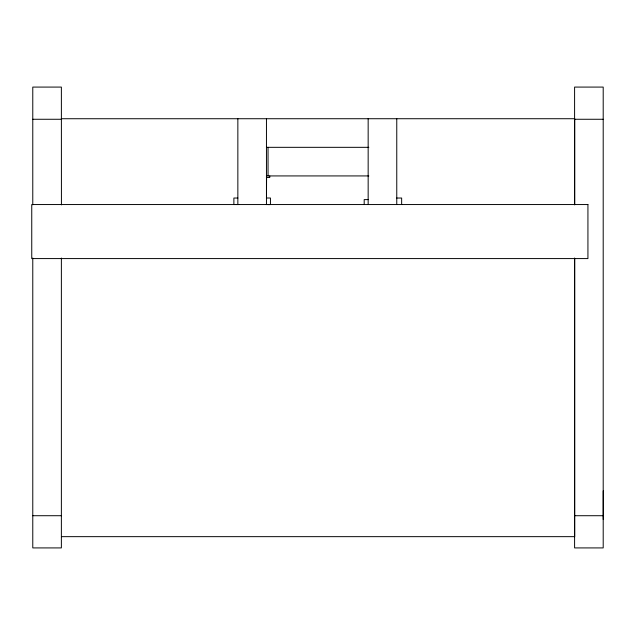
<?xml version="1.0" encoding="UTF-8"?>
<svg xmlns="http://www.w3.org/2000/svg" width="635" height="635" viewBox="0 0 635 635"><rect width="100%" height="100%" fill="white"/><g stroke="black" fill="none" stroke-linecap="round" stroke-linejoin="round"><path stroke-width="0.95" d="M266.089 204.557L270.431 204.573L270.462 198.025L266.486 198.001L266.581 177.53L269.764 177.538L269.764 175.951M61.373 118.737L574.707 118.721L574.707 204.883M32.774 119.269L61.373 119.269M574.596 119.269L603.202 119.269M266.406 147.328L368.84 147.328M266.406 175.927L368.84 175.927M237.855 198.033L233.878 198.033L233.878 204.549L238.76 204.549M396.764 198.033L401.653 198.033L401.653 204.549M368.157 199.604L364.188 199.604L364.188 204.549M32.774 515.715L61.373 515.715M574.596 515.715L603.202 515.715M61.428 536.654L574.707 536.654L574.707 258.366M268.041 204.565L269.637 204.565M603.25 490.895L603.25 519.501M574.596 204.502L574.596 87.082L603.202 87.082L603.202 547.918L574.596 547.918L574.596 258.024M396.764 118.721L396.764 204.549M368.157 118.737L368.157 204.549M268.041 147.328L268.049 175.927M266.454 118.737L266.454 204.549M237.855 118.737L237.855 204.549M61.428 204.883L61.373 87.082L32.774 87.082L32.774 204.795M61.373 258.024L61.373 547.918L32.774 547.918L32.774 258.024M587.931 204.549L31.75 204.549L31.75 258.58L587.931 258.58L587.931 204.549"/></g></svg>
